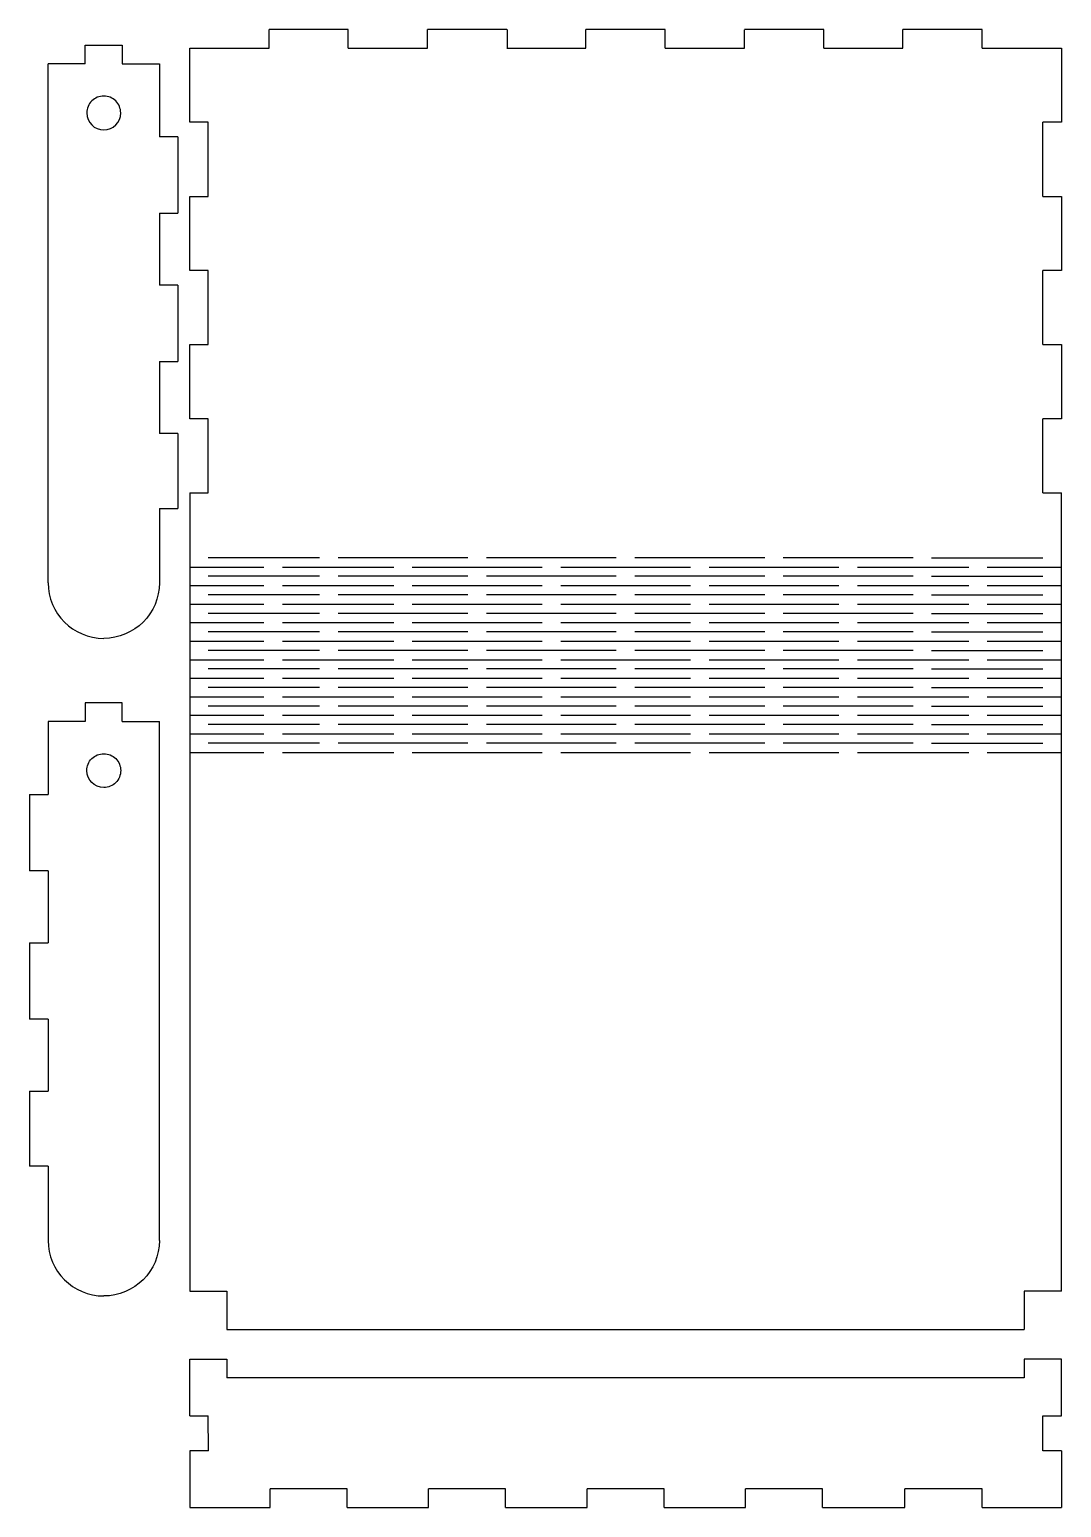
# Model space of a CAD drawing. Extents: x 22 to 179, y 30 to 254.
import ezdxf

# ---------------------------------------------------------------- set-up
doc = ezdxf.new("R2010")
doc.units = 0
doc.layers.add('LAYER_1', color=7, linetype='CONTINUOUS')

msp = doc.modelspace()

# ---------------------------------------------------------------- linework, layer by layer
at = {"layer": 'LAYER_1', "color": 7}
for points in [[(70.491305, 253.997059), (58.467006, 253.997059)], [(58.467006, 251.182657), (58.467006, 253.997059)], [(70.491305, 251.182657), (70.491305, 253.997059)], [(94.539607, 253.997059), (82.515607, 253.997059)], [(82.515607, 251.182657), (82.515607, 253.997059)], [(94.648806, 251.182657), (94.648806, 253.997059)], [(118.588007, 253.997059), (106.563607, 253.997059)], [(106.563607, 251.182657), (106.563607, 253.997059)], [(118.588007, 251.182657), (118.588007, 253.997059)], [(142.637005, 253.997059), (130.612306, 253.997059)], [(130.612306, 251.182657), (130.612306, 253.971858)], [(142.637005, 251.182657), (142.637005, 253.997059)], [(166.685307, 253.997059), (154.661005, 253.997059)], [(154.661005, 251.182657), (154.661005, 253.997059)], [(166.685307, 251.182657), (166.685307, 253.997059)], [(30.575406, 251.607358), (36.203805, 251.607358)], [(30.575406, 248.793758), (30.575406, 251.607358)], [(36.203805, 251.607358), (36.203805, 248.793359)], [(46.442305, 239.926258), (46.442305, 251.182657)], [(46.442305, 251.182657), (58.467006, 251.182657)], [(70.491305, 251.182657), (82.515607, 251.182657)], [(94.539607, 251.182657), (106.563607, 251.182657)], [(118.588007, 251.182657), (130.612306, 251.182657)], [(142.637005, 251.182657), (154.661005, 251.182657)], [(166.685307, 251.182657), (178.709606, 251.182657)], [(178.709606, 251.182657), (178.709606, 239.926258)], [(24.947006, 169.995759), (24.947006, 248.794057)], [(30.575406, 248.793758), (24.947006, 248.793758)], [(36.203805, 248.794057), (41.831805, 248.794057)], [(41.831805, 248.794057), (41.831805, 237.701859)], [(49.257006, 239.926258), (46.442305, 239.926258)], [(49.257006, 228.669457), (49.257006, 239.926258)], [(175.894905, 228.669457), (175.894905, 239.926258)], [(178.709606, 239.926258), (175.894905, 239.926258)], [(44.646207, 237.701859), (41.831805, 237.701859)], [(44.646207, 237.701859), (44.646207, 226.115757)], [(46.442305, 217.412759), (46.442305, 228.669457)], [(46.442305, 228.669457), (49.257006, 228.669457)], [(175.894905, 228.669457), (178.709606, 228.669457)], [(178.709606, 228.669457), (178.709606, 217.412357)], [(41.831805, 226.116059), (41.831805, 215.188359)], [(41.831805, 226.116059), (44.646207, 226.116059)], [(49.257006, 217.412759), (46.442305, 217.412759)], [(49.257006, 206.155958), (49.257006, 217.412759)], [(175.894905, 206.155958), (175.894905, 217.412759)], [(178.709606, 217.412759), (175.894905, 217.412759)], [(44.646207, 215.188359), (41.831805, 215.188359)], [(44.646207, 215.188359), (44.646207, 203.602258)], [(46.442305, 194.899258), (46.442305, 206.155958)], [(46.442305, 206.155958), (49.257006, 206.155958)], [(175.894905, 206.155958), (178.709606, 206.155958)], [(178.709606, 206.155958), (178.709606, 194.899258)], [(41.831805, 203.602258), (41.831805, 192.674858)], [(41.831805, 203.602258), (44.646207, 203.602258)], [(49.257006, 194.899258), (46.442305, 194.899258)], [(49.257006, 183.641758), (49.257006, 194.899258)], [(175.894905, 183.641758), (175.894905, 194.899258)], [(178.709606, 194.899258), (175.894905, 194.899258)], [(44.646207, 192.674858), (41.831805, 192.674858)], [(44.646207, 192.674858), (44.646207, 181.253258)], [(46.442305, 183.641758), (49.257006, 183.641758)], [(46.442305, 183.641758), (46.442305, 62.443959)], [(175.894905, 183.641758), (178.709606, 183.641758)], [(178.709606, 62.443959), (178.709606, 183.641758)], [(41.831805, 181.253258), (41.831805, 169.995759)], [(41.831805, 181.253258), (44.646207, 181.253258)], [(66.141806, 173.792559), (49.256606, 173.792559)], [(88.655607, 173.792559), (68.956105, 173.792559)], [(111.169106, 173.792559), (91.469305, 173.792559)], [(133.682605, 173.792559), (113.983106, 173.792559)], [(156.195805, 173.792559), (136.496605, 173.792559)], [(159.010207, 173.792559), (175.895307, 173.792559)], [(46.442305, 172.385359), (57.699405, 172.385359)], [(66.141806, 170.978257), (49.256606, 170.978257)], [(60.513005, 172.385359), (77.398906, 172.385359)], [(88.655607, 170.978257), (68.956105, 170.978257)], [(80.212906, 172.385359), (99.912006, 172.385359)], [(111.169106, 170.978257), (91.469305, 170.978257)], [(102.726405, 172.385359), (122.425505, 172.385359)], [(133.682605, 170.978257), (113.983106, 170.978257)], [(125.239505, 172.385359), (144.939007, 172.385359)], [(156.195805, 170.978257), (136.496605, 170.978257)], [(147.753406, 172.385359), (164.638506, 172.385359)], [(159.010207, 170.978257), (175.895307, 170.978257)], [(167.452506, 172.385359), (178.709606, 172.385359)], [(46.442305, 169.571359), (57.699405, 169.571359)], [(60.513005, 169.571359), (77.398906, 169.571359)], [(80.212906, 169.571359), (99.912006, 169.571359)], [(102.726405, 169.571359), (122.425505, 169.571359)], [(125.239505, 169.571359), (144.939007, 169.571359)], [(147.753406, 169.571359), (164.638506, 169.571359)], [(167.452506, 169.571359), (178.709606, 169.571359)], [(46.442305, 166.757058), (57.699405, 166.757058)], [(66.141806, 168.164159), (49.256606, 168.164159)], [(60.513005, 166.757058), (77.398906, 166.757058)], [(88.655607, 168.164159), (68.956105, 168.164159)], [(80.212906, 166.757058), (99.912006, 166.757058)], [(111.169106, 168.164159), (91.469305, 168.164159)], [(102.726405, 166.757058), (122.425505, 166.757058)], [(133.682605, 168.164159), (113.983106, 168.164159)], [(125.239505, 166.757058), (144.939007, 166.757058)], [(156.195805, 168.164159), (136.496605, 168.164159)], [(147.753406, 166.757058), (164.638506, 166.757058)], [(159.010207, 168.164159), (175.895307, 168.164159)], [(167.452506, 166.757058), (178.709606, 166.757058)], [(46.442305, 163.943058), (57.699405, 163.943058)], [(66.141806, 165.349858), (49.256606, 165.349858)], [(60.513005, 163.943058), (77.398906, 163.943058)], [(88.655607, 165.349858), (68.956105, 165.349858)], [(80.212906, 163.943058), (99.912006, 163.943058)], [(111.169106, 165.349858), (91.469305, 165.349858)], [(102.726405, 163.943058), (122.425505, 163.943058)], [(133.682605, 165.349858), (113.983106, 165.349858)], [(125.239505, 163.943058), (144.939007, 163.943058)], [(156.195805, 165.349858), (136.496605, 165.349858)], [(147.753406, 163.943058), (164.638506, 163.943058)], [(159.010207, 165.349858), (175.895307, 165.349858)], [(167.452506, 163.943058), (178.709606, 163.943058)], [(66.141806, 162.535858), (49.256606, 162.535858)], [(88.655607, 162.535858), (68.956105, 162.535858)], [(111.169106, 162.535858), (91.469305, 162.535858)], [(133.682605, 162.535858), (113.983106, 162.535858)], [(156.195805, 162.535858), (136.496605, 162.535858)], [(159.010207, 162.535858), (175.895307, 162.535858)], [(46.442305, 161.128658), (57.699405, 161.128658)], [(66.141806, 159.721459), (49.256606, 159.721459)], [(60.513005, 161.128658), (77.398906, 161.128658)], [(88.655607, 159.721459), (68.956105, 159.721459)], [(80.212906, 161.128658), (99.912006, 161.128658)], [(111.169106, 159.721459), (91.469305, 159.721459)], [(102.726405, 161.128658), (122.425505, 161.128658)], [(133.682605, 159.721459), (113.983106, 159.721459)], [(125.239505, 161.128658), (144.939007, 161.128658)], [(156.195805, 159.721459), (136.496605, 159.721459)], [(147.753406, 161.128658), (164.638506, 161.128658)], [(159.010207, 159.721459), (175.895307, 159.721459)], [(167.452506, 161.128658), (178.709606, 161.128658)], [(46.442305, 158.314259), (57.699405, 158.314259)], [(60.513005, 158.314259), (77.398906, 158.314259)], [(80.212906, 158.314259), (99.912006, 158.314259)], [(102.726405, 158.314259), (122.425505, 158.314259)], [(125.239505, 158.314259), (144.939007, 158.314259)], [(147.753406, 158.314259), (164.638506, 158.314259)], [(167.452506, 158.314259), (178.709606, 158.314259)], [(46.442305, 155.500259), (57.699405, 155.500259)], [(66.141806, 156.907459), (49.256606, 156.907459)], [(60.513005, 155.500259), (77.398906, 155.500259)], [(88.655607, 156.907459), (68.956105, 156.907459)], [(80.212906, 155.500259), (99.912006, 155.500259)], [(111.169106, 156.907459), (91.469305, 156.907459)], [(102.726405, 155.500259), (122.425505, 155.500259)], [(133.682605, 156.907459), (113.983106, 156.907459)], [(125.239505, 155.500259), (144.939007, 155.500259)], [(156.195805, 156.907459), (136.496605, 156.907459)], [(147.753406, 155.500259), (164.638506, 155.500259)], [(159.010207, 156.907459), (175.895307, 156.907459)], [(167.452506, 155.500259), (178.709606, 155.500259)], [(46.442305, 152.685958), (57.699405, 152.685958)], [(66.141806, 154.09306), (49.256606, 154.09306)], [(60.513005, 152.685958), (77.398906, 152.685958)], [(88.655607, 154.09306), (68.956105, 154.09306)], [(80.212906, 152.685958), (99.912006, 152.685958)], [(111.169106, 154.09306), (91.469305, 154.09306)], [(102.726405, 152.685958), (122.425505, 152.685958)], [(133.682605, 154.09306), (113.983106, 154.09306)], [(125.239505, 152.685958), (144.939007, 152.685958)], [(156.195805, 154.09306), (136.496605, 154.09306)], [(147.753406, 152.685958), (164.638506, 152.685958)], [(159.010207, 154.09306), (175.895307, 154.09306)], [(167.452506, 152.685958), (178.709606, 152.685958)], [(30.575406, 151.747459), (30.575406, 148.933457)], [(36.203406, 151.747459), (30.575406, 151.747459)], [(36.203406, 148.933457), (36.203406, 151.747459)], [(66.141806, 151.279057), (49.256606, 151.279057)], [(88.655607, 151.279057), (68.956105, 151.279057)], [(111.169106, 151.279057), (91.469305, 151.279057)], [(133.682605, 151.279057), (113.983106, 151.279057)], [(156.195805, 151.279057), (136.496605, 151.279057)], [(159.010207, 151.279057), (175.895307, 151.279057)], [(24.947006, 148.934158), (24.947006, 137.841859)], [(30.575406, 148.934158), (24.947006, 148.934158)], [(36.203406, 148.933759), (41.831805, 148.933759)], [(41.831805, 70.136159), (41.831805, 148.934158)], [(46.442305, 149.872259), (57.699405, 149.872259)], [(66.141806, 148.465057), (49.256606, 148.465057)], [(60.513005, 149.872259), (77.398906, 149.872259)], [(88.655607, 148.465057), (68.956105, 148.465057)], [(80.212906, 149.872259), (99.912006, 149.872259)], [(111.169106, 148.465057), (91.469305, 148.465057)], [(102.726405, 149.872259), (122.425505, 149.872259)], [(133.682605, 148.465057), (113.983106, 148.465057)], [(125.239505, 149.872259), (144.939007, 149.872259)], [(156.195805, 148.465057), (136.496605, 148.465057)], [(147.753406, 149.872259), (164.638506, 149.872259)], [(159.010207, 148.465057), (175.895307, 148.465057)], [(167.452506, 149.872259), (178.709606, 149.872259)], [(46.442305, 147.057857), (57.699405, 147.057857)], [(60.513005, 147.057857), (77.398906, 147.057857)], [(80.212906, 147.057857), (99.912006, 147.057857)], [(102.726405, 147.057857), (122.425505, 147.057857)], [(125.239505, 147.057857), (144.939007, 147.057857)], [(147.753406, 147.057857), (164.638506, 147.057857)], [(167.452506, 147.057857), (178.709606, 147.057857)], [(46.442305, 144.243858), (57.699405, 144.243858)], [(66.141806, 145.650658), (49.256606, 145.650658)], [(60.513005, 144.243858), (77.398906, 144.243858)], [(88.655607, 145.650658), (68.956105, 145.650658)], [(80.212906, 144.243858), (99.912006, 144.243858)], [(111.169106, 145.650658), (91.469305, 145.650658)], [(102.726405, 144.243858), (122.425505, 144.243858)], [(133.682605, 145.650658), (113.983106, 145.650658)], [(125.239505, 144.243858), (144.939007, 144.243858)], [(156.195805, 145.650658), (136.496605, 145.650658)], [(147.753406, 144.243858), (164.638506, 144.243858)], [(159.010207, 145.650658), (175.895307, 145.650658)], [(167.452506, 144.243858), (178.709606, 144.243858)], [(22.132706, 137.841859), (22.132706, 126.255758)], [(22.132706, 137.841859), (24.947006, 137.841859)], [(24.947006, 126.255758), (22.132706, 126.255758)], [(24.947006, 126.255758), (24.947006, 115.328357)], [(22.132706, 115.328357), (22.132706, 103.742259)], [(22.132706, 115.328357), (24.947006, 115.328357)], [(24.947006, 103.742259), (22.132706, 103.742259)], [(24.947006, 103.742259), (24.947006, 92.815258)], [(22.132706, 92.815258), (24.947006, 92.815258)], [(22.132706, 92.815258), (22.132706, 81.393259)], [(24.947006, 81.393259), (22.132706, 81.393259)], [(24.947006, 81.393259), (24.947006, 70.136159)], [(46.442305, 62.443959), (52.071405, 62.443959)], [(52.071005, 62.443959), (52.071005, 56.628457)], [(173.081307, 62.443959), (173.081307, 56.628457)], [(178.709606, 62.443959), (173.081307, 62.443959)], [(52.071005, 56.628457), (173.081307, 56.628457)], [(46.442305, 49.286159), (46.442569, 52.100159)], [(46.442606, 52.100159), (52.071005, 52.100159)], [(52.071005, 52.100159), (52.071005, 49.286159)], [(173.081307, 52.100159), (173.081307, 49.286159)], [(178.709606, 52.100159), (173.081307, 52.100159)], [(178.709606, 49.286159), (178.709606, 52.100159)], [(46.438405, 43.494059), (46.442294, 49.286159)], [(173.081307, 49.286159), (52.071005, 49.286159)], [(178.705407, 43.494059), (178.709296, 49.286159)], [(46.438405, 43.494059), (49.252706, 43.494059)], [(49.260906, 38.193558), (49.252703, 43.494059)], [(175.899207, 38.193558), (175.891402, 43.494059)], [(175.891706, 43.494059), (178.705706, 43.494059)], [(46.447205, 38.193558), (46.443315, 29.586657)], [(49.260906, 38.193558), (46.446906, 38.193558)], [(178.713905, 38.193558), (175.899506, 38.193558)], [(178.713905, 38.193558), (178.709593, 29.586657)], [(70.318305, 32.401056), (58.639607, 32.401056)], [(58.640006, 29.586657), (58.640006, 32.401056)], [(70.318305, 29.586657), (70.318305, 32.401056)], [(94.366607, 32.401056), (82.688007, 32.401056)], [(82.688306, 29.586657), (82.688306, 32.401056)], [(94.366607, 29.586657), (94.366607, 32.401056)], [(118.414906, 32.401056), (106.736605, 32.401056)], [(106.736605, 29.586657), (106.736605, 32.401056)], [(118.414906, 29.586657), (118.414906, 32.401056)], [(142.464007, 32.401056), (130.785005, 32.401056)], [(130.785306, 29.586657), (130.785306, 32.401056)], [(142.464007, 29.586657), (142.464007, 32.401056)], [(166.685307, 32.401056), (154.958807, 32.401056)], [(154.958807, 29.586657), (154.958807, 32.401056)], [(166.685307, 29.586657), (166.685307, 32.401056)], [(46.442305, 29.586657), (58.640006, 29.586657)], [(70.318305, 29.586657), (82.688007, 29.586657)], [(94.366607, 29.586657), (106.736605, 29.586657)], [(118.414906, 29.586657), (130.785306, 29.586657)], [(142.464007, 29.586657), (154.958807, 29.586657)], [(166.685307, 29.586657), (178.709606, 29.586657)]]:
    msp.add_lwpolyline(points, dxfattribs=at)
for points in [[(30.817905, 241.330558), (30.817905, 241.330558)], [(35.960905, 141.470659), (35.960905, 141.470659)]]:
    msp.add_lwpolyline(points, close=True, dxfattribs=at)
for points in [[(31.571007, 243.149058), (31.088806, 242.666857), (30.817905, 242.012757), (30.817905, 241.330558)], [(33.389406, 243.902459), (32.707606, 243.902459), (32.053506, 243.631557), (31.571007, 243.149058)], [(35.208205, 243.149058), (34.725705, 243.631557), (34.071507, 243.902459), (33.389406, 243.902459)], [(35.961307, 241.330558), (35.961307, 242.012757), (35.690405, 242.666857), (35.208205, 243.149058)], [(30.817905, 241.330558), (30.817905, 239.910259), (31.969107, 238.758758), (33.389406, 238.758758)], [(33.389406, 238.758758), (34.810105, 238.758758), (35.961307, 239.910259), (35.961307, 241.330558)], [(24.947706, 169.995759), (24.947706, 165.329258), (28.723307, 161.553357), (33.389406, 161.553357)], [(41.832107, 169.995759), (41.832107, 165.329258), (38.056307, 161.553357), (33.389406, 161.553357)], [(31.570605, 143.289058), (32.053107, 143.771259), (32.707305, 144.042158), (33.389406, 144.042158)], [(33.389406, 144.042158), (34.071205, 144.042158), (34.725306, 143.771259), (35.207906, 143.289058)], [(30.817505, 141.470659), (30.817505, 142.152459), (31.088407, 142.806559), (31.570605, 143.289058)], [(33.389406, 138.898758), (31.968805, 138.898758), (30.817505, 140.049958), (30.817505, 141.470659)], [(35.207906, 143.289058), (35.690006, 142.806559), (35.960905, 142.152459), (35.960905, 141.470659)], [(35.960905, 141.470659), (35.960905, 140.788457), (35.690006, 140.134357), (35.207906, 139.651858)], [(35.207906, 139.651858), (34.725306, 139.169657), (34.071205, 138.898758), (33.389406, 138.898758)], [(24.947006, 70.136159), (24.947006, 65.469658), (28.722606, 61.693757), (33.389406, 61.693757)], [(41.831406, 70.136159), (41.831406, 65.469658), (38.055606, 61.693757), (33.389406, 61.693757)]]:
    msp.add_open_spline(points, degree=3, dxfattribs=at)

doc.saveas('drawing.dxf')
